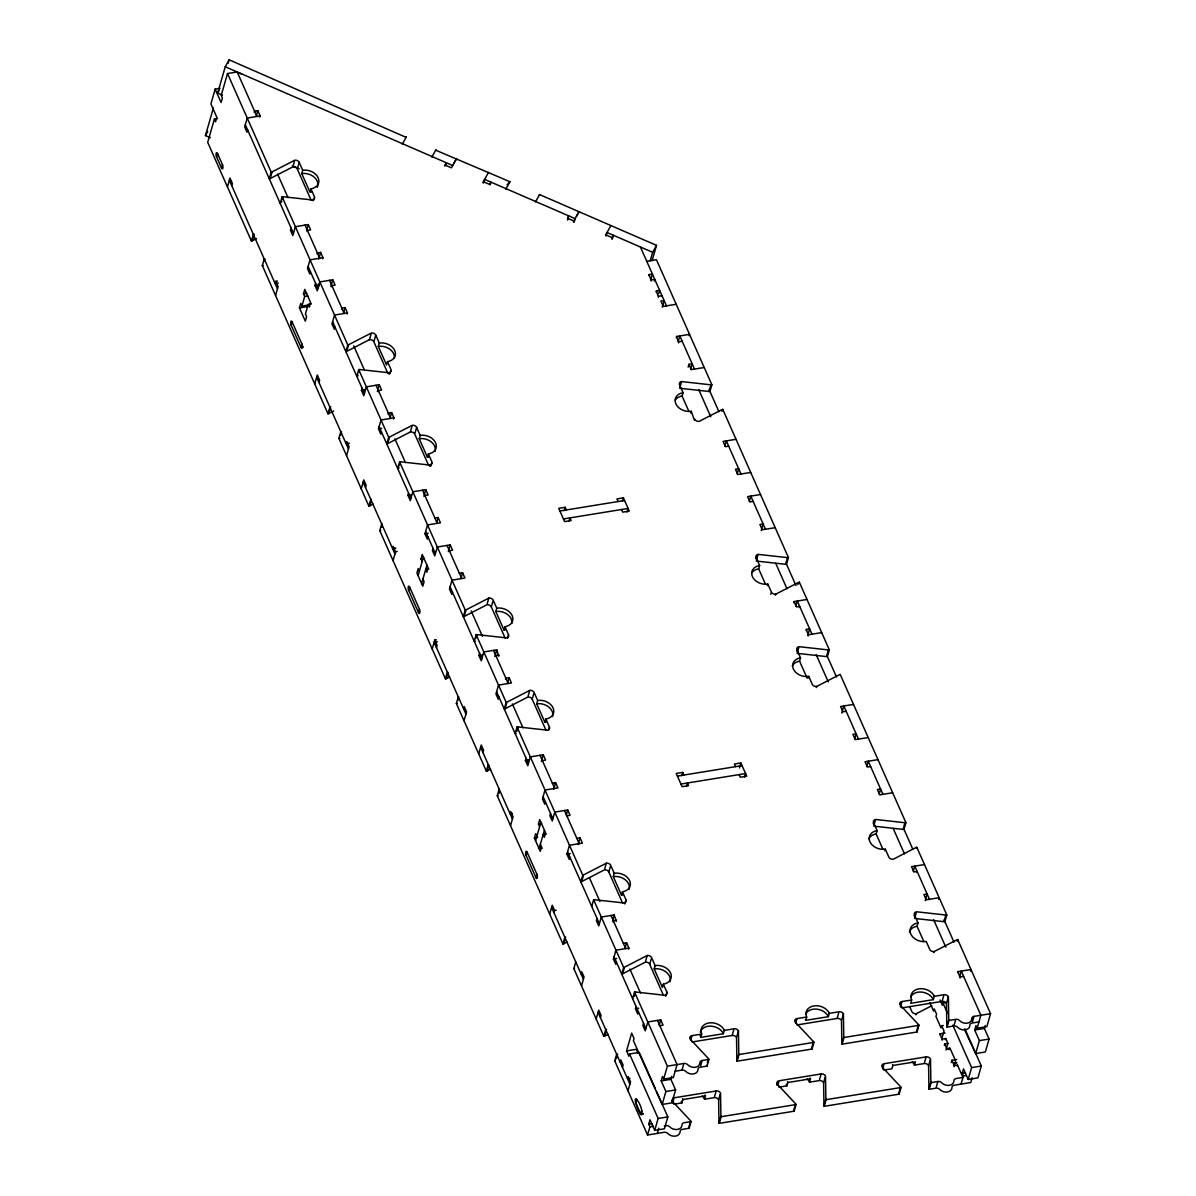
<?xml version="1.0" encoding="UTF-8"?>
<svg xmlns="http://www.w3.org/2000/svg" width="1196" height="1196" viewBox="0 0 1196 1196"><rect width="100%" height="100%" fill="white"/><g stroke="black" fill="none" stroke-linecap="round" stroke-linejoin="round"><path stroke-width="1.5" d="M507.074 184.842L509.959 181.732L435.957 150.307M220.019 88.34L215.16 89.132L210.915 103.932L216.835 117.313L215.564 121.768L214.383 119.107L217.612 118.583M210.317 137.719L205.443 135.597L213.396 107.909M222.441 95.172L217.657 93.109L225.252 66.767L229.109 59.8L406.087 137.346M228.107 63.313L229.109 59.8M214.383 119.107L207.7 142.354L251.399 240.994A3.498 2.616 16.1 0 0 252.281 240.725L256.542 238.542M256.931 116.475L237.197 71.954L227.509 73.524L221.2 95.426L222.381 98.072L221.096 102.512L215.16 89.132M222.441 164.644A2.616 0.927 80.8 0 1 222.845 168.292A2.616 0.927 80.8 0 1 221.484 167.978L216.581 156.93L217.597 153.716M221.529 168.083L222.501 164.764L217.552 153.596A2.616 0.927 80.8 0 0 216.192 153.267A2.616 0.927 80.8 0 0 216.581 156.93M227.434 186.89L229.991 178.01L232.338 183.302L231.695 185.53M247.662 130.02L247.034 132.233L244.687 126.94L247.228 118.06L260.16 115.952L257.813 110.66L254.584 111.183L254.255 112.289M256.213 116.206L257.813 110.66M259.846 117.059L260.16 115.952M251.399 240.994L253.328 234.326A3.498 2.616 16.1 0 0 254.195 234.072M227.509 73.524L271.208 172.149L269.294 178.817A3.498 2.616 16.1 0 0 270.161 178.563L292.871 166.872L294.47 161.311M252.281 240.725L253.881 235.178M270.49 177.442L272.09 171.895L294.784 160.204A3.498 2.631 16.1 0 1 299.194 162.327L302.708 170.281L301.751 173.614L309.973 192.167L310.945 188.848A12.244 9.194 16.1 0 0 318.136 177.726A12.244 9.194 16.1 0 0 302.708 170.281M333.714 411.02L328.855 413.532A3.498 2.631 16.1 0 1 327.973 413.786L262.313 265.602L264.226 258.934A3.483 2.616 16.1 0 1 264.959 258.889M280.193 203.425L282.121 196.772A3.498 2.631 16.1 0 1 283.093 196.727L312.41 199.971A3.498 2.631 16.1 0 0 314.458 196.802L310.945 188.848M264.555 261.117L264.884 260.01M281.494 202.274L281.808 201.167M282.45 198.955L282.764 197.833M297.595 167.889L299.194 162.327M277.382 281.06L275.768 281.329L275.125 283.542L278.369 283.018M291.106 228.032L290.464 230.26L292.811 235.552L295.367 226.672L308.299 224.579L310.646 229.886L307.417 230.409L307.103 231.516M275.558 295.502L278.115 286.621L275.768 281.329M313.337 200.689L314.144 197.908M306.699 230.125L308.299 224.579M291.211 325.312L292.168 321.978A2.616 0.927 81 0 0 290.807 321.679A2.616 0.927 81 0 0 291.196 325.342L301.003 347.408A2.616 0.912 80.5 0 0 302.349 347.737A2.616 0.912 80.5 0 0 301.945 344.089L292.168 321.978M311.423 303.904L308.194 304.427L305.429 314.04L306.61 316.701L305.324 321.141L299.449 307.88L300.734 303.44L301.9 306.101L308.374 305.04M301.9 306.101L304.681 296.473L303.5 293.827L304.771 289.387L310.646 302.633L309.375 307.073L308.194 304.427M310.482 271.776L309.854 274.004L307.507 268.696L310.048 259.816L322.98 257.723L320.633 252.416L317.403 252.939L317.075 254.045M318.719 259.069L320.633 252.416M331.576 286.741L331.89 285.635L335.119 285.111L332.772 279.804L319.84 281.912L317.284 290.792L314.937 285.485L315.58 283.273M322.666 258.829L322.98 257.723M318.315 287.234L319.84 281.912M301.96 344.074L301.003 347.408L303.425 347.019M330.858 286.472L332.772 279.804M314.727 383.871L317.284 374.991L319.631 380.298L318.988 382.511M334.955 327.001L334.327 329.229L331.98 323.922L334.536 315.041L347.453 312.948L345.106 307.641L341.877 308.164L341.563 309.271M343.506 313.188L345.106 307.641M347.139 314.055L347.453 312.948M327.973 413.786L329.902 407.118A3.498 2.631 16.1 0 0 330.769 406.864M282.121 196.772L347.782 344.956L345.868 351.609A3.513 2.631 16.1 0 0 346.735 351.355L369.444 339.664L371.044 334.118M328.855 413.532L330.455 407.971M347.064 350.249L348.664 344.687L371.358 333.011A3.498 2.631 16.1 0 1 375.768 335.134L379.281 343.088L378.325 346.421L386.547 364.974L387.519 361.641A12.244 9.194 16.1 0 0 394.71 350.533A12.244 9.194 16.1 0 0 379.281 343.088M373.003 504.159L369.758 505.833A3.498 2.631 16.1 0 1 368.876 506.087L338.887 438.394L340.8 431.741A3.498 2.631 16.1 0 1 341.533 431.681M356.767 376.232L358.695 369.564A3.513 2.646 16.1 0 1 359.667 369.519L388.984 372.763A3.498 2.631 16.1 0 0 391.032 369.594L387.519 361.641M340.815 435.03L341.458 432.803M357.739 376.187L358.067 375.081M359.024 371.747L359.338 370.64M374.169 340.681L375.768 335.134M378.071 391.675L378.385 390.569L381.629 390.046L379.267 384.738L366.35 386.846L363.793 395.726L361.446 390.419L362.074 388.207M346.541 455.676L349.097 446.796L346.75 441.488L346.107 443.716L349.337 443.178M377.353 391.406L379.267 384.738M444.718 166.169L446.332 162.746L445.525 165.511M388.655 373.885L388.984 372.763M389.761 374.034L390.718 370.7M361.222 488.805L363.778 479.925L366.126 485.232L365.498 487.445M381.464 431.935L380.821 434.163L378.474 428.856L381.031 419.975L393.962 417.882L391.6 412.575L388.371 413.098L388.057 414.22M390.016 418.137L391.6 412.575M393.634 418.989L393.962 417.882M368.876 506.087L370.79 499.42A3.498 2.631 16.1 0 0 371.253 499.315M358.695 369.564L388.685 437.258L386.771 443.91A3.513 2.631 16.1 0 0 387.639 443.656L410.348 431.965L411.947 426.419M369.758 505.833L371.358 500.272M387.967 442.55L389.567 436.989L412.261 425.313A3.498 2.631 16.1 0 1 416.671 427.435L420.185 435.389L419.228 438.723L427.45 457.276A12.244 9.194 16.1 0 0 428.452 457.066M449.576 676.951L446.332 678.625A3.498 2.631 16.1 0 1 445.45 678.88L379.79 530.695L381.703 524.042A3.498 2.631 16.1 0 1 382.182 523.983M420.185 435.389A12.244 9.194 16.1 0 1 435.613 442.834A12.244 9.194 16.1 0 1 428.407 453.942L431.935 461.895A3.498 2.631 16.1 0 1 429.887 465.065L400.57 461.82A3.513 2.646 16.1 0 0 399.599 461.865L397.67 468.533A3.513 2.646 16.1 0 1 398.642 468.488L398.971 467.382M381.718 527.331L382.032 526.21M399.614 465.154L399.927 464.048M482.975 182.779L488.446 172.388M483.558 182.898L484.574 179.355L575.141 218.659L574.11 222.217M415.072 432.982L416.671 427.435M490.151 184.887L490.958 182.121L489.672 184.438L483.289 181.672M424.894 495.503L428.123 494.98L425.776 489.672L412.844 491.78L410.288 500.661L407.941 495.353L408.584 493.141M393.036 560.61L395.592 551.73L393.245 546.423L392.602 548.65L395.846 548.127M427.45 457.276L428.407 453.942M429.558 466.186L429.887 465.065M430.665 466.335L431.621 463.002M423.862 496.34L425.776 489.672M409.645 587.087L408.688 590.42L418.465 612.502A2.616 0.912 80.5 0 0 419.826 612.845A2.616 0.912 80.5 0 0 419.422 609.198L409.645 587.087A2.616 0.927 81 0 0 408.285 586.773A2.616 0.927 81 0 0 408.673 590.435M427.959 536.884L427.331 539.097L424.969 533.79L427.525 524.909L440.457 522.816L438.11 517.509L434.881 518.032M422.143 561.567L420.977 558.921L422.248 554.481L428.123 567.741L426.852 572.181L425.671 569.52L428.901 568.997M418.092 575.65L423.429 557.142M436.675 522.503L438.11 517.509M421.62 583.603L426.942 565.095M433.057 548.366L432.414 550.579L434.761 555.886L437.317 547.006L450.249 544.913L452.596 550.205L449.367 550.728M418.465 612.502L419.437 609.183M448.336 551.565L450.249 544.913M432.205 648.98L434.761 640.099L436.376 639.83M436.465 647.619L437.108 645.392L434.761 640.099M452.432 592.11L451.804 594.322L449.457 589.03L451.998 580.15L464.93 578.042L462.583 572.749L459.354 573.273M461.148 577.743L462.583 572.749M567.562 220.064L568.758 215.893L567.472 218.225L573.841 220.991L573.527 222.097M445.45 678.88L447.364 672.227A3.498 2.631 16.1 0 0 447.827 672.122M399.599 461.865L465.259 610.05L463.345 616.717A3.498 2.616 16.1 0 0 464.212 616.448L486.922 604.772A3.498 2.631 16.1 0 1 491.317 606.895L505.161 638.126M446.332 678.625L447.932 673.079M464.212 616.448L465.812 610.902M490.48 769.252L487.235 770.927A3.498 2.631 16.1 0 1 486.353 771.181L456.364 703.502L458.277 696.834A3.498 2.631 16.1 0 1 458.756 696.79M465.259 610.05A3.498 2.616 16.1 0 0 466.141 609.796L488.835 598.105A3.498 2.631 16.1 0 1 493.245 600.228L496.759 608.181A12.244 9.194 16.1 0 1 512.187 615.626A12.244 9.194 16.1 0 1 504.981 626.734L508.509 634.687A3.498 2.631 16.1 0 1 506.461 637.872L477.144 634.628A3.498 2.631 16.1 0 0 476.158 634.657L474.244 641.325A3.498 2.631 16.1 0 1 475.216 641.28M458.292 700.123L458.606 699.017M476.187 637.961L477.144 634.628M487.235 603.651L488.835 598.105M491.317 606.895L492.916 601.334M463.585 708.809L464.227 706.582L466.575 711.889L464.018 720.769M498.777 656.26L496.744 649.847L483.827 651.94L481.27 660.82L478.923 655.528L479.551 653.3M505.026 629.873A12.244 9.194 16.1 0 1 504.024 630.068L495.802 611.515L496.759 608.181M605.998 236.061L607.015 232.502L652.642 252.311L650.22 260.758M611.784 238.707L613.399 235.268M612.277 239.155L613.07 236.389M494.83 656.499L496.744 649.847M504.024 630.068L504.981 626.734M507.553 638.021L508.509 634.687M478.699 753.914L481.255 745.033L483.603 750.326L482.96 752.553M498.941 697.044L498.298 699.256L495.951 693.964L498.508 685.084L511.44 682.976L509.077 677.684L505.848 678.207L505.534 679.313M507.493 683.23L509.077 677.684M486.353 771.181L488.267 764.528M476.158 634.657L506.162 702.351L504.249 709.019A3.498 2.631 16.1 0 0 505.116 708.75L527.825 697.074A3.498 2.631 16.1 0 1 532.22 699.197L546.064 730.427M487.235 770.927L488.835 765.38M505.116 708.75L506.715 703.203M564.273 510.632L565.23 507.298L558.756 508.345L564.632 521.606L571.105 520.544L569.924 517.898L568.967 521.232M567.054 942.059L563.809 943.719A3.498 2.631 16.1 0 1 562.927 943.988L497.267 795.803L499.18 789.136M506.162 702.351A3.498 2.631 16.1 0 0 507.044 702.097L529.738 690.406A3.498 2.631 16.1 0 1 534.149 692.529L537.662 700.482A12.244 9.194 16.1 0 1 553.09 707.927A12.244 9.194 16.1 0 1 545.884 719.035L549.413 726.989A3.498 2.631 16.1 0 1 547.364 730.173L518.047 726.929A3.498 2.631 16.1 0 0 517.061 726.959L515.147 733.626A3.498 2.631 16.1 0 1 516.119 733.582M652.134 260.564L656.514 245.359L539.546 194.574L535.688 201.541A3.513 2.287 28.9 0 0 535.614 201.87M498.867 793.531L499.195 792.425M516.762 731.369L518.047 726.929M528.139 695.952L529.738 690.406M648.845 275.678L649.174 274.572L652.403 274.048L650.803 279.595M651.207 280.985L649.174 274.572M532.22 699.197L533.82 693.635M654.272 281.015L654.75 279.341L651.521 279.864M545.929 722.175A12.244 9.194 16.1 0 1 544.928 722.369L536.705 703.816L537.662 700.482M656.096 292.033L656.41 290.912L659.639 290.389L658.682 293.723M542.371 760.611L545.6 760.073L543.253 754.781L530.321 756.874L527.765 765.754L525.418 760.462L526.061 758.234M658.443 297.326L656.41 290.912M510.513 825.703L513.069 816.823L510.722 811.531L510.079 813.743L512.501 813.355M662.225 307.208L664.154 300.555L660.925 301.078L663.272 306.385L676.189 304.277M544.928 722.369L545.884 719.035M548.456 730.322L549.413 726.989M541.325 761.433L543.253 754.781M622.443 501.184L623.4 497.85L616.942 498.896L618.108 501.558M526.165 855.514L527.122 852.18A2.616 0.927 81 0 0 525.762 851.881A2.616 0.927 81 0 0 526.15 855.529L535.943 877.61A2.616 0.912 80.5 0 0 537.303 877.939A2.616 0.912 80.5 0 0 536.899 874.291M676.278 337.586L676.607 336.465L689.524 334.372L689.15 335.702M627.078 512.008L628.094 508.45L563.466 518.944M540.383 844.241L541.549 846.903L540.278 851.343L534.403 838.082L535.688 833.642L536.855 836.288M539.62 826.675L538.454 824.014L539.725 819.574L545.6 832.835L544.33 837.275L543.148 834.629L546.378 834.105M545.436 801.978L544.808 804.19L542.446 798.898L545.002 790.018L557.934 787.91L555.587 782.618L552.358 783.141M678.296 341.279L679.836 335.941L694.517 369.086M678.625 342.878L676.607 336.465M535.569 840.743L540.891 822.25M553.673 789.27L555.587 782.618M544.419 830.203L539.097 848.697L542.326 848.173M550.534 813.459L549.891 815.687L552.238 820.979L554.795 812.099L567.726 810.006L570.073 815.313L566.844 815.836M535.943 877.61L536.914 874.276L527.122 852.18M679.986 387.13L681.585 381.584L710.902 384.828A3.513 2.631 16.1 0 0 711.874 384.783L709.961 391.451A3.513 2.631 16.1 0 1 708.974 391.481L679.657 388.237M688.134 367.082L688.941 364.302L692.17 363.778L690.57 369.34M688.941 411.499L682.094 396.04L683.051 392.707L679.522 384.753A3.498 2.631 16.1 0 1 681.585 381.584M566.291 814.999L567.726 810.006M690.795 412.934L691.273 411.275A12.244 9.194 16.1 0 1 675.845 403.829A12.244 9.194 16.1 0 1 683.051 392.707M549.682 914.073L552.238 905.193L554.585 910.5L553.942 912.712M569.909 857.203L569.281 859.431L566.919 854.123L569.475 845.243L582.407 843.15L580.06 837.843L576.831 838.366M694.472 420.334L691.273 411.275M578.146 844.496L580.06 837.843M708.974 391.481L710.574 385.934M562.927 943.988L564.841 937.32A3.498 2.631 16.1 0 0 565.723 937.066M517.061 726.959L582.736 875.158L580.822 881.811A3.498 2.616 16.1 0 0 581.69 881.557L604.399 869.866A3.498 2.631 16.1 0 1 608.794 871.989L622.638 903.219M563.809 943.719L565.409 938.172M581.69 881.557L583.289 875.995M721.577 410.766L721.906 409.66A3.513 2.646 16.1 0 1 722.773 409.391L788.448 557.59L786.52 564.243A3.498 2.631 16.1 0 1 785.548 564.288L756.231 561.044M722.294 411.065L722.773 409.391M607.957 1034.361L604.713 1036.02A3.498 2.631 16.1 0 1 603.831 1036.289L573.841 968.596L575.754 961.928M591.721 906.418L593.635 899.766A3.498 2.631 16.1 0 1 594.621 899.721L623.923 902.965A3.498 2.631 16.1 0 0 625.986 899.796L622.458 891.842A12.244 9.194 16.1 0 0 629.664 880.719A12.244 9.194 16.1 0 0 614.236 873.289L610.722 865.336A3.498 2.631 16.1 0 0 606.312 863.198L583.603 874.889A3.498 2.616 16.1 0 1 582.736 875.158M724.806 446.213L726.331 440.875L741.012 474.02M604.713 868.759L606.312 863.198M608.794 871.989L610.394 866.442M581.062 973.903L581.705 971.69L584.052 976.983L581.495 985.878M597.028 918.393L596.385 920.621L598.748 925.928L601.304 917.033L614.221 914.94L616.254 921.354M622.503 894.967A12.244 9.194 16.1 0 1 621.501 895.176L613.279 876.608L614.236 873.289M737.229 473.721L738.665 468.712L735.435 469.236L737.783 474.543L750.714 472.45M612.621 920.486L614.221 914.94M613.025 921.877L613.339 920.771L616.568 920.247M621.501 895.176L622.458 891.842M624.79 903.952L625.986 899.796M596.176 1019.007L598.733 1010.127L601.08 1015.434L600.437 1017.647M616.418 962.137L615.776 964.365L613.428 959.057L615.985 950.177L628.902 948.084L626.555 942.777L623.325 943.3M615.506 951.837L615.985 950.177M749.279 501.438L750.804 496.116L765.5 529.245M624.955 948.323L626.555 942.777M628.588 949.19L628.902 948.084M603.831 1036.289L605.744 1029.621A3.498 2.631 16.1 0 0 606.626 1029.367M593.635 899.766L623.639 967.459L621.726 974.112A3.498 2.631 16.1 0 0 622.593 973.858L645.302 962.167A3.498 2.631 16.1 0 1 649.697 964.29L663.541 995.521M604.713 1036.02L606.297 1030.474M622.593 973.858L624.192 968.297M681.75 775.726L682.707 772.392L676.233 773.438L682.109 786.699L688.582 785.652L687.401 783.006L686.444 786.325M761.224 530.605L763.138 523.953L759.909 524.476L762.256 529.768L775.187 527.675M755.782 558.667L756.096 557.56A3.498 2.631 16.1 0 1 758.159 554.376L787.476 557.62A3.498 2.631 16.1 0 0 788.448 557.59M756.56 559.937L757.83 555.497M671.868 1099.961A3.498 2.631 16.1 0 0 672.062 1100.978L690.63 1120.831A3.483 2.616 16.1 0 1 691.094 1121.579L689.18 1128.232L682.363 1129.338A3.498 2.631 16.1 0 0 680.24 1130.833L679.806 1133.15A6.997 5.247 16.1 0 1 669.446 1134.84L667.144 1132.956A3.498 2.631 16.1 0 0 664.079 1132.313L647.574 1134.989L614.744 1060.897L616.658 1054.229A3.498 2.631 16.1 0 1 617.629 1054.199L617.315 1055.306M632.624 998.72L634.538 992.067A3.498 2.631 16.1 0 1 635.51 992.022L664.827 995.266A3.498 2.631 16.1 0 0 666.89 992.097L663.361 984.144A12.244 9.194 16.1 0 0 670.567 973.021A12.244 9.194 16.1 0 0 655.139 965.591L651.611 957.637A3.498 2.631 16.1 0 0 647.215 955.499L624.506 967.19A3.498 2.631 16.1 0 1 623.639 967.459M616.344 1058.639L616.673 1057.533M634.239 996.462L634.553 995.356M635.196 993.129L635.51 992.022M645.616 961.061L647.215 955.499M765.515 584.306L758.668 568.833L759.624 565.514L756.096 557.56M620.126 1062.048L620.754 1059.835L623.101 1065.128L622.473 1067.355M638.44 1011.846L637.797 1014.073L635.45 1008.766L636.093 1006.539M649.697 964.29L651.297 958.744M655.034 1088.046L639.247 1052.405L629.545 1053.975L628.902 1056.203L626.555 1050.895L631.667 1033.135L634.015 1038.442L633.387 1040.655L662.165 1104.461L671.868 1102.876L675.591 1089.93L670.896 1079.33L671.748 1076.37M663.361 984.144L662.405 987.477L654.182 968.91L655.139 965.591M767.369 585.726L767.847 584.067A12.244 9.194 16.1 0 1 752.419 576.621A12.244 9.194 16.1 0 1 759.624 565.514M643.538 1023.328L642.895 1025.555L645.242 1030.862L647.798 1021.982L660.73 1019.874L663.077 1025.181L659.848 1025.705M770.732 594.233L771.046 593.126M627.99 1090.812L630.546 1081.932L628.199 1076.624L627.556 1078.837L629.978 1078.448M775.457 595.249L775.77 594.143L798.48 582.452A3.498 2.631 16.1 0 1 799.347 582.198L829.351 649.891L827.423 656.544L836.438 676.876M785.877 563.181L787.476 557.62M665.694 996.253L666.89 992.097M636.765 1099.602C644.48 1108.363 643.358 1127.11 635.809 1102.936A2.616 0.927 81 0 1 635.405 1099.303A2.616 0.927 81 0 1 636.765 1099.587L635.809 1102.936L640.697 1113.984L643.119 1113.596M659.131 1025.42L660.73 1019.874M739.442 767.952L740.877 762.943L734.404 764.005L735.585 766.651M640.697 1113.984L641.654 1110.65M797.837 584.68L798.151 583.573M799.033 583.304L799.347 582.198M793.755 602.679L794.084 601.573L807.001 599.465M744.555 777.101L745.571 773.558L680.943 784.053M795.774 606.372L797.313 601.05L811.994 634.179M647.574 1134.989L649.921 1126.841L648.74 1124.195L650.011 1119.755L654.72 1130.355L664.408 1128.785L667.831 1116.915L656.544 1091.455M662.165 1104.461L665.903 1091.5L661.194 1080.9L662.479 1076.46L663.645 1079.106L673.348 1077.536L677.071 1064.59L657.486 1020.397M663.645 1079.106L667.383 1066.159L634.538 992.067M799.347 607.463L799.661 606.342L796.431 606.88L794.084 601.573M654.72 1130.355L658.129 1118.484L629.545 1053.975M657.262 1133.419L658.787 1128.142M796.686 650.968L796.999 649.862A3.498 2.631 16.1 0 1 799.063 646.677L828.38 649.921A3.498 2.631 16.1 0 0 829.351 649.891M798.734 647.798L797.134 653.345L826.451 656.589A3.498 2.631 16.1 0 0 827.423 656.544M806.089 630.516L806.418 629.41L809.647 628.887L807.734 635.539M671.748 1102.084L672.077 1100.978M672.615 1103.086L673.811 1098.915M675.157 1071.242L681.974 1070.136L683.574 1064.59M690.735 1040.072L692.021 1035.631L701.708 1034.062A12.244 9.194 16.1 0 1 708.914 1022.954A12.244 9.194 16.1 0 1 724.342 1030.384L734.03 1028.814A3.498 2.631 16.1 0 1 738.44 1030.937L738.784 1053.751A3.498 2.631 16.1 0 0 738.993 1054.528L737.08 1061.196L812.054 1049.027L813.968 1042.359A3.498 2.631 16.1 0 0 813.504 1041.626L794.936 1021.773A3.498 2.631 16.1 0 1 796.999 1018.588L806.687 1017.019A12.244 9.194 16.1 0 1 813.893 1005.896A12.244 9.194 16.1 0 1 829.321 1013.341L839.009 1011.771A3.498 2.631 16.1 0 1 843.419 1013.894L843.763 1036.708A3.498 2.631 16.1 0 0 843.972 1037.485L842.059 1044.153L917.033 1031.984L918.947 1025.316A3.498 2.631 16.1 0 0 918.483 1024.583L899.915 1004.73A3.498 2.631 16.1 0 1 901.978 1001.545L911.681 999.976A12.244 9.194 16.1 0 1 918.872 988.853A12.244 9.194 16.1 0 1 934.3 996.298L943.988 994.728A3.498 2.631 16.1 0 1 948.398 996.851L948.757 1019.665A3.498 2.631 16.1 0 0 948.951 1020.442L947.038 1027.11L953.855 1026.004A3.498 2.631 16.1 0 1 957.682 1027.274A6.997 5.247 16.1 0 0 965.336 1029.816A6.997 5.247 16.1 0 0 969.866 1025.301A3.498 2.631 16.1 0 1 972.139 1023.029L978.956 1021.922M807.106 678.147L799.571 661.134L800.528 657.815L796.999 649.862M808.436 635.824L806.418 629.41M673.826 1104.207L681.899 1102.891L682.871 1099.558A12.244 9.194 16.1 0 1 682.542 1098.72M724.342 1030.384L723.371 1033.718L700.751 1037.395L701.708 1034.062M808.272 678.027L808.75 676.368A12.244 9.194 16.1 0 1 793.322 668.923A12.244 9.194 16.1 0 1 800.528 657.815M700.572 1066.055L702.172 1060.508L708.989 1059.402A3.498 2.631 16.1 0 0 708.51 1058.669L689.957 1038.816A3.498 2.631 16.1 0 1 692.021 1035.631M690.301 1121.953L688.717 1127.499A3.483 2.616 16.1 0 1 689.18 1128.232M707.314 1062.825L708.196 1059.776M681.974 1070.136A3.498 2.631 16.1 0 1 685.039 1070.779L687.326 1072.663A6.997 5.247 16.1 0 0 697.702 1070.973L698.135 1068.656A3.498 2.631 16.1 0 1 700.258 1067.176L707.075 1066.07L708.989 1059.402M816.36 687.551L816.674 686.444L839.383 674.753A3.498 2.631 16.1 0 1 840.25 674.499L905.925 822.684L903.997 829.351A3.498 2.631 16.1 0 1 903.025 829.381L875.547 826.346M826.78 655.483L828.38 649.921M972.154 1077.641L970.748 1082.515L954.244 1085.206A3.498 2.631 16.1 0 0 951.986 1087.463A6.997 5.247 16.1 0 1 947.456 1091.993A6.997 5.247 16.1 0 1 939.787 1089.436A3.498 2.631 16.1 0 0 935.96 1088.166L929.143 1089.272L931.056 1082.619A3.498 2.631 16.1 0 1 930.862 1081.842L930.503 1059.028A3.498 2.631 16.1 0 0 926.108 1056.89L884.083 1063.722A3.498 2.631 16.1 0 0 882.035 1066.892L900.588 1086.745A3.498 2.631 16.1 0 1 901.066 1087.493L899.138 1094.146L824.164 1106.315L826.077 1099.662A3.498 2.631 16.1 0 1 825.883 1098.885L825.524 1076.071A3.498 2.631 16.1 0 0 821.129 1073.948L779.104 1080.765A3.498 2.631 16.1 0 0 777.056 1083.935L795.609 1103.788A3.498 2.631 16.1 0 1 796.073 1104.536L794.159 1111.189L719.185 1123.358A3.498 2.631 16.1 0 1 718.975 1122.581L718.632 1099.767A3.498 2.631 16.1 0 0 714.221 1097.644L704.534 1099.214L705.49 1095.895A12.244 9.194 16.1 0 0 705.072 1095.058M714.55 1096.538L716.135 1090.991A3.498 2.631 16.1 0 1 720.545 1093.114L720.904 1115.928A3.498 2.631 16.1 0 0 721.098 1116.705L719.185 1123.358M691.931 1042L732.116 1035.482L733.716 1029.92M718.632 1099.767L720.231 1094.22M736.841 1036.498L738.44 1030.937M719.304 1121.474L720.904 1115.928M737.08 1061.196A3.498 2.631 16.1 0 1 736.871 1060.418L738.47 1054.857M841.76 713.085L843.808 705.984L858.489 739.113M854.706 738.814L856.142 733.821L852.912 734.344L855.26 739.636L868.191 737.543M866.756 766.546L868.281 761.209L882.962 794.353M776.727 1085.041L777.056 1083.935M777.834 1085.206L778.79 1081.872M795.714 1023.029L796.999 1018.588M778.805 1087.164L786.893 1085.848L787.85 1082.515A12.244 9.194 16.1 0 1 787.521 1081.677M829.321 1013.341L828.365 1016.675L805.73 1020.352L806.687 1017.019M879.18 794.039L880.615 789.046L877.386 789.569L879.733 794.877L892.665 792.769M873.259 823.76L873.573 822.654A3.498 2.631 16.1 0 1 875.636 819.484L904.938 822.728A3.498 2.631 16.1 0 0 905.925 822.684M873.708 826.137L875.308 820.591M795.295 1104.91L793.696 1110.456A3.498 2.631 16.1 0 1 794.159 1111.189M811.905 1047.173L813.489 1041.626M882.992 849.399L876.145 833.941L877.102 830.607L873.573 822.654M824.164 1106.315A3.498 2.631 16.1 0 1 823.969 1105.538L823.61 1082.724A3.498 2.631 16.1 0 0 819.2 1080.601L809.513 1082.171L810.469 1078.852A12.244 9.194 16.1 0 0 810.051 1078.015M884.846 850.834L885.324 849.16A12.244 9.194 16.1 0 1 869.896 841.73A12.244 9.194 16.1 0 1 877.102 830.607M819.529 1079.495L821.129 1073.948M796.91 1024.957L837.095 1018.439L838.695 1012.877M823.61 1082.724L825.21 1077.177M841.82 1019.455L843.419 1013.894M903.354 828.275L904.938 822.728M824.283 1104.431L825.883 1098.885M842.059 1044.153A3.498 2.631 16.1 0 1 841.849 1043.375L843.449 1037.814M916.51 848.398L916.824 847.291A3.498 2.631 16.1 0 0 915.957 847.56L893.248 859.251A3.498 2.631 16.1 0 1 888.837 857.113L885.324 849.16M913.251 871.48L914.791 866.143L929.471 899.287M916.809 872.557L917.138 871.45L913.908 871.974L911.546 866.666L924.478 864.573M914.163 916.061L914.477 914.955A3.498 2.631 16.1 0 1 916.525 911.786L945.842 915.03A3.498 2.631 16.1 0 0 946.828 914.985L944.9 921.653A3.498 2.631 16.1 0 1 943.928 921.682L916.45 918.648M914.611 918.438L916.211 912.892M909.438 931.983A12.244 9.194 16.1 0 1 917.048 926.242L918.005 922.908L914.477 914.955M925.211 900.648L927.124 893.98L923.895 894.503L926.242 899.811L939.159 897.703L938.681 899.377M882.573 1068.985L883.769 1064.829M900.379 1007.092L901.978 1001.545M892.5 1064.634A12.244 9.194 16.1 0 0 892.829 1065.472L891.872 1068.805L883.784 1070.121M911.681 999.976L910.709 1003.309L933.343 999.632L934.3 996.298M915.942 1014.821L916.271 1013.715L931.863 1005.687M933.837 952.659L934.151 951.553L956.845 939.862A3.498 2.631 16.1 0 1 957.727 939.593L990.557 1013.685L986.835 1026.646L977.132 1028.216L975.966 1025.57L974.68 1030.01L979.389 1040.61L975.652 1053.556L985.355 1051.987L989.077 1039.04L984.383 1028.425L985.235 1025.465M944.257 920.576L945.842 915.03M898.674 1093.413L900.274 1087.867M916.884 1030.13L918.483 1024.583M929.143 1089.272A3.498 2.631 16.1 0 1 928.948 1088.495L928.589 1065.681A3.498 2.631 16.1 0 0 924.179 1063.558L914.492 1065.128L915.448 1061.809L892.829 1065.472M957.249 941.267L957.727 939.593M924.508 1062.452L926.108 1056.89M901.889 1007.914L942.074 1001.396L943.674 995.834M946.26 1002.562L943.031 1003.085L942.403 1005.298L940.041 1000.005M928.589 1065.681L930.189 1060.134M946.798 1002.398L948.398 996.851M943.3 1025.465L941.686 1025.734L941.043 1027.947L935.96 1016.465L936.603 1014.238L934.24 1008.946L933.613 1011.158L929.83 1002.622M939.847 1034.884L940.161 1033.778L945.019 1032.985M957.742 972.722L958.056 971.601L970.988 969.508L970.509 971.167M941.985 1038.128L944.033 1031.027L941.686 1025.734M959.76 976.414L961.285 971.077L980.87 1015.269L977.132 1028.216M942.194 1040.191L940.161 1033.778M960.089 978.014L958.056 971.601M929.262 1087.388L930.862 1081.842M947.038 1027.11A3.498 2.631 16.1 0 1 946.828 1026.332L948.428 1020.771M945.423 1039.668L945.752 1038.547L942.508 1039.07M944.347 1045.05L944.676 1043.944L947.905 1043.405L945.752 1038.547M945.991 1050.073L947.905 1043.405M936.274 1087.059L937.873 1081.513A3.498 2.631 16.1 0 1 941.715 1082.784A6.997 5.247 16.1 0 0 949.37 1085.325A6.997 5.247 16.1 0 0 953.9 1080.795A3.498 2.631 16.1 0 1 956.157 1078.538L962.974 1077.432L957.488 1065.068L954.259 1065.591L953.945 1066.697M953.855 1026.004L955.455 1020.442M951.269 1062.511L951.911 1060.284L956.755 1059.492M953.586 1065.307L954.214 1063.08L956.636 1062.691M957.174 1066.174L957.488 1065.068M972.453 1021.922L974.052 1016.376L990.557 1013.685M961.061 1084.099L963.408 1075.952L962.227 1073.305L963.513 1068.865L968.207 1079.465L977.894 1077.895L981.318 1066.01L964.768 1028.665M968.207 1079.465L971.615 1067.594L952.808 1025.151M217.657 93.109L219.212 90.313M205.443 135.597L207.76 131.411M406.401 136.763L402.319 144.178M436.002 149.62L432.13 156.586A3.543 2.317 28 0 0 432.055 157.095L432.085 157.274M453.987 163.194L456.573 158.545L451.415 167.829L445.032 165.063M509.959 181.732L505.773 189.267M573.841 220.991L579.014 211.707L576.427 216.341M610.887 225.536L605.729 234.835L612.098 237.6M652.642 252.311L656.514 245.359M721.906 409.66L699.197 421.351A3.498 2.631 16.1 0 1 694.801 419.228M314.937 285.485L318.166 284.962M303.5 293.827L306.729 293.304M304.681 296.473L307.91 295.95M299.449 307.88L307.536 306.565M646.767 261.326L656.469 259.756L711.874 384.783M658.757 296.219L662.001 295.696M361.446 390.419L364.675 389.896M678.954 341.772L682.183 341.249M704.22 367.516L691.288 369.609L688.941 364.302M378.474 428.856L381.703 428.332M736.033 439.306L723.102 441.414L725.449 446.706L728.678 446.183M407.941 495.353L411.17 494.83M559.937 510.991L624.566 500.496M424.969 533.79L428.213 533.267M395.592 551.73L397.207 551.461M760.507 494.531L747.575 496.639L749.922 501.931L753.151 501.408M420.977 558.921L424.206 558.397M437.347 641.789L434.118 642.312L465.932 714.117M478.923 655.528L482.152 654.989M495.862 655.662L499.091 655.139M808.765 634.702L821.697 632.609M853.51 704.414L840.579 706.507L842.926 711.814L846.155 711.276M525.418 760.462L528.647 759.923M677.414 776.099L742.043 765.604M877.984 759.639L865.052 761.732L867.399 767.04L870.628 766.516M538.454 824.014L541.683 823.491M534.403 838.082L537.632 837.559M566.919 854.123L570.163 853.6M554.585 910.5L556.2 910.231M613.428 959.057L616.658 958.534M635.45 1008.766L638.679 1008.243M960.403 976.908L963.632 976.385M626.555 1050.895L636.257 1049.326L638.021 1053.302M667.383 1066.159L683.888 1063.483A3.498 2.631 16.1 0 1 686.953 1064.126L689.255 1065.995A6.997 5.247 16.1 0 0 699.615 1064.32L700.049 1062.003A3.498 2.631 16.1 0 1 702.172 1060.508M738.993 1054.528L813.968 1042.359M843.972 1037.485L918.947 1025.316M948.951 1020.442L955.768 1019.336A3.498 2.631 16.1 0 1 959.596 1020.607A6.997 5.247 16.1 0 0 967.265 1023.163A6.997 5.247 16.1 0 0 971.78 1018.633A3.498 2.631 16.1 0 1 974.052 1016.376M661.194 1080.9L670.896 1079.33M974.68 1030.01L984.383 1028.425M665.903 1091.5L675.591 1089.93M979.389 1040.61L989.077 1039.04M956.755 1063.02L954.483 1063.707L955.544 1063.408L955.425 1060.433L950.252 1048.713L947.023 1049.236L944.676 1043.944M716.135 1090.991L674.125 1097.808A3.498 2.631 16.1 0 0 672.556 1098.526M682.871 1099.558L705.49 1095.895M787.85 1082.515L810.469 1078.852M640.847 1114.313L643.269 1113.925M658.129 1118.484L667.831 1116.915M971.615 1067.594L981.318 1066.01M648.74 1124.195L651.97 1123.672M962.227 1073.305L965.456 1072.782M649.921 1126.841L653.554 1126.258M963.408 1075.952L965.83 1075.563M664.288 1125.929L665.993 1125.645A3.498 2.631 16.1 0 1 669.057 1126.288L671.36 1128.172A6.997 5.247 16.1 0 0 681.72 1126.483L682.169 1124.165A3.498 2.631 16.1 0 1 684.276 1122.685L691.094 1121.579M721.098 1116.705L796.073 1104.536M826.077 1099.662L901.066 1087.493M931.056 1082.619L937.873 1081.513M241.517 73.823L237.496 72.612M225.252 66.767L452.701 165.511M292.362 165.84L299.149 168.786M975.652 1053.556L964.559 1029.681M916.824 847.291L946.828 914.985M709.168 389.672L718.96 411.768M786.161 563.436L795.953 585.532M903.638 828.529L912.683 848.936M944.137 919.918L953.974 942.119M640.428 247.004L666.501 305.862M698.718 389.552L710.768 416.746M775.726 563.316L787.013 588.806M816.195 654.646L828.245 681.84M893.188 828.409L904.49 853.899M933.687 919.784L945.797 947.112M767.847 584.067L771.375 592.02A3.498 2.631 16.1 0 0 775.77 594.143M808.75 676.368L812.263 684.321A3.498 2.631 16.1 0 0 816.674 686.444M917.048 926.242L923.895 941.701M943.031 1003.085L947.546 1013.266M951.911 1060.284L954.259 1065.591M909.678 1006.673L911.86 1011.592A3.498 2.631 16.1 0 0 916.271 1013.715M623.4 497.85L629.275 511.111L622.802 512.157L621.636 509.511M740.877 762.943L746.753 776.204L740.279 777.25L739.113 774.604M565.23 507.298L566.396 509.945M682.707 772.392L683.873 775.053M311.095 200.181L297.281 168.995A3.498 2.631 16.1 0 0 292.871 166.872M387.668 372.973L373.855 341.787A3.498 2.631 16.1 0 0 369.444 339.664M428.572 465.274L414.743 434.088A3.498 2.631 16.1 0 0 410.348 431.965M305.07 225.102L319.751 258.246M329.543 280.327L344.224 313.472M376.037 385.262L390.718 418.406M422.547 490.196L437.228 523.34M447.02 545.436L461.701 578.565M493.514 650.37L508.195 683.499M540.024 755.304L554.705 788.433M564.497 810.529L579.178 843.673M610.992 915.463L625.672 948.607M277.577 174.078L288.072 197.729M353.702 345.823L364.242 369.624M394.919 438.872L405.474 462.658M471.179 610.932L482.466 636.422M512.396 703.966L522.951 727.766M589.404 877.729L599.944 901.53M629.888 969.104L640.488 993.009M245.315 124.713L293.454 233.34M308.134 266.469L317.927 288.565M332.608 321.709L364.421 393.499M379.117 426.643L410.931 498.433M425.612 531.577L435.404 553.673M450.085 586.802L481.898 658.607M496.594 691.736L528.408 763.541M543.089 796.671L552.881 818.767M567.562 851.911L599.375 923.701M614.071 956.845L645.885 1028.635M419.377 571.195L418.211 568.549L416.926 572.989L422.801 586.234L424.087 581.794L422.906 579.148M229.348 180.222L277.487 288.849M316.641 377.218L348.455 449.008M363.136 482.152L394.964 553.942M480.613 747.246L512.426 819.051M551.595 907.405L583.409 979.21M598.09 1012.354L629.903 1084.144M539.501 195.262L539.486 195.083A3.543 2.302 28.9 0 1 539.56 194.574M946.828 1026.332L946.485 1003.519A3.498 2.631 16.1 0 0 942.074 1001.396M841.849 1043.375L841.506 1020.562A3.498 2.631 16.1 0 0 837.095 1018.439M736.871 1060.418L736.527 1037.605A3.498 2.631 16.1 0 0 732.116 1035.482M948.772 1049.625A2.616 0.927 80.8 0 1 949.22 1047.846A2.616 0.927 80.8 0 1 950.252 1048.713M262.313 265.602A3.483 2.616 16.1 0 1 263.284 265.557M338.887 438.394A3.498 2.631 16.1 0 1 339.858 438.349M379.79 530.695A3.498 2.631 16.1 0 1 380.762 530.665M912.189 1061.854A12.244 9.194 16.1 0 1 914.492 1065.128M898.809 1093.592A3.498 2.631 16.1 0 1 899.138 1094.146M786.893 1085.848A12.244 9.194 16.1 0 1 786.325 1084.129M807.195 1078.897A12.244 9.194 16.1 0 1 809.513 1082.171M681.899 1102.891A12.244 9.194 16.1 0 1 681.346 1101.172M702.216 1095.94A12.244 9.194 16.1 0 1 704.534 1099.214M497.267 795.803A3.498 2.631 16.1 0 1 498.239 795.759M456.364 703.502A3.498 2.631 16.1 0 1 457.335 703.457M614.744 1060.897A3.498 2.631 16.1 0 1 615.462 1060.852M573.841 968.596A3.498 2.631 16.1 0 1 574.558 968.551M272.09 171.895A3.498 2.616 16.1 0 1 271.208 172.149M675.292 400.062A12.244 9.194 16.1 0 1 682.094 396.04M389.567 436.989A3.513 2.631 16.1 0 1 388.685 437.258M348.664 344.687A3.513 2.631 16.1 0 1 347.782 344.956M317.583 186.441A12.244 9.194 16.1 0 1 317.239 187.323M311.977 191.689A12.244 9.194 16.1 0 1 310.975 191.973M301.751 173.614A12.244 9.194 16.1 0 1 317.807 185.53M378.325 346.421A12.244 9.194 16.1 0 1 394.381 358.322M419.228 438.723A12.244 9.194 16.1 0 1 431.337 441.967A12.244 9.194 16.1 0 1 435.06 451.535M613.279 876.608A12.244 9.194 16.1 0 1 625.388 879.867A12.244 9.194 16.1 0 1 629.111 889.435M654.182 968.91A12.244 9.194 16.1 0 1 666.292 972.169A12.244 9.194 16.1 0 1 670.014 981.737M934.151 951.553A3.498 2.631 16.1 0 1 929.74 949.415L926.227 941.461A12.244 9.194 16.1 0 1 910.799 934.031A12.244 9.194 16.1 0 1 918.005 922.908M868.879 838.8A12.244 9.194 16.1 0 1 876.145 833.941M916.704 1031.415A3.498 2.631 16.1 0 1 917.033 1031.984M811.576 1048.279A3.498 2.631 16.1 0 1 812.054 1049.027M706.597 1065.322A3.498 2.631 16.1 0 1 707.075 1066.07M700.751 1037.395A12.244 9.194 16.1 0 1 700.198 1035.676M700.348 1032.013A12.244 9.194 16.1 0 1 711.351 1026.138A12.244 9.194 16.1 0 1 723.371 1033.718M805.73 1020.352A12.244 9.194 16.1 0 1 805.416 1019.5M805.67 1014.088A12.244 9.194 16.1 0 1 816.958 1009.155A12.244 9.194 16.1 0 1 828.365 1016.675M910.649 997.045A12.244 9.194 16.1 0 1 921.937 992.112A12.244 9.194 16.1 0 1 933.343 999.632M495.802 611.515A12.244 9.194 16.1 0 1 511.858 623.43M536.705 703.816A12.244 9.194 16.1 0 1 548.815 707.06A12.244 9.194 16.1 0 1 552.537 716.628M792.305 665.993A12.244 9.194 16.1 0 1 799.571 661.134M751.865 572.854A12.244 9.194 16.1 0 1 758.668 568.833"/></g></svg>
